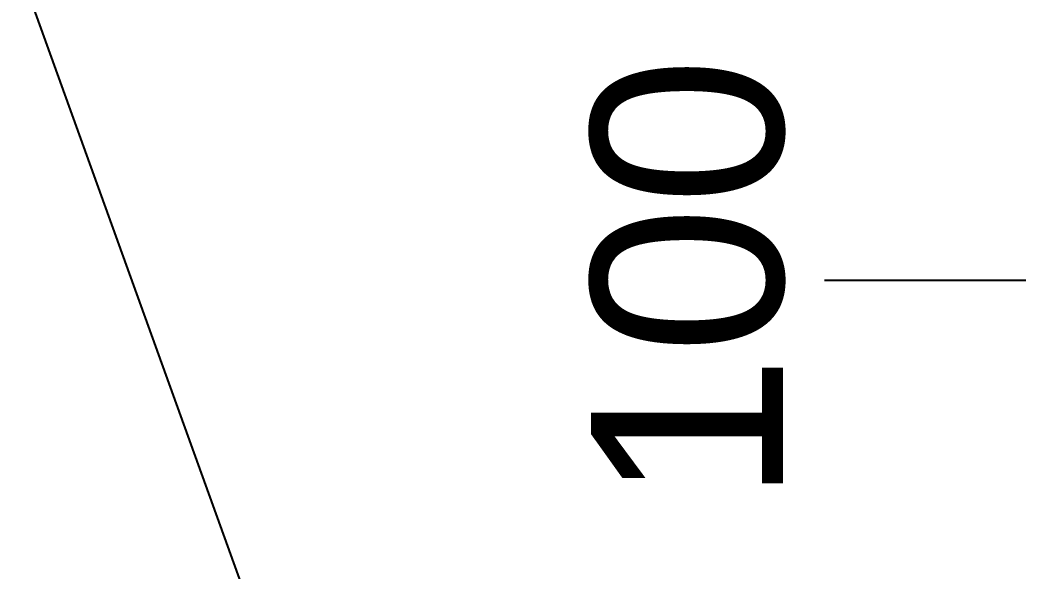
# Model space of a CAD drawing. Header units: millimetres. Extents: x 21 to 5427, y 20 to 4028.
# Drawn here: x 4600.5 to 4756.7, y 1526.2 to 1612.4 of the extents above; entities that cross this region are included whole.
import ezdxf

# ---------------------------------------------------------------- set-up
doc = ezdxf.new("R2010")
doc.units = ezdxf.units.MM
doc.layers.add('DIMS', color=1, linetype='Continuous')
doc.styles.get("Standard").update_dxf_attribs({"font": 'arial.ttf'})
doc.dimstyles.new('ISO-25', dxfattribs={"dimtxt": 2.5, "dimasz": 2.5, "dimexe": 1.25, "dimexo": 0.625, "dimtad": 1, "dimtxsty": 'Standard', "dimcen": 2.5, "dimadec": 0, "dimazin": 0, "dimtfac": 1, "dimtmove": 0, "dimatfit": 3, "dimfxl": 1, "dimarcsym": 0})

# ---------------------------------------------------------------- blocks, each defined once
blk = doc.blocks.new('*D14')
at = {"layer": 'Defpoints', "color": 0}
for p in [(4715.64, 1728.29), (4715.64, 1628.29), (4806.42, 1628.29)]:
    blk.add_point(p, dxfattribs=at)
at = {"layer": 'DIMS', "color": 0, "lineweight": -2}
for p, q in [((4716.14, 1728.29), (4806.92, 1728.29)), ((4806.42, 1688.29), (4806.42, 1668.29)), ((4806.42, 1668.29), (4806.42, 1688.29)), ((4716.14, 1628.29), (4806.92, 1628.29)), ((4766.42, 1571.66), (4806.42, 1628.29)), ((4726.42, 1571.66), (4766.42, 1571.66))]:
    blk.add_line(p, q, dxfattribs=at)
at = {"layer": 'DIMS', "color": 0}
for points in [[(4813.08, 1688.29), (4799.75, 1688.29), (4806.42, 1728.29)], [(4799.75, 1668.29), (4813.08, 1668.29), (4806.42, 1628.29)]]:
    blk.add_solid(points, dxfattribs=at)
at = {"layer": 'DIMS', "color": 0, "insert": (4705.1, 1571.66), "char_height": 30, "attachment_point": 5, "rotation": 90}
blk.add_mtext('100', dxfattribs=at)

msp = doc.modelspace()

# ---------------------------------------------------------------- linework, layer by layer
msp.add_line((4702.39, 1337.57), (4600.52, 1620.29))

# ---------------------------------------------------------------- dimensions: what is measured, and where the dimension line sits
at = {"layer": 'DIMS'}
dim = msp.add_linear_dim(base=(4806.42, 1628.29), p1=(4715.64, 1728.29), p2=(4715.64, 1628.29), angle=270, dimstyle='ISO-25', override={"dimscale": 1, "dimtxt": 30, "dimasz": 40, "dimexe": 0.5, "dimexo": 0.5, "dimgap": 6, "dimtad": 0, "dimtih": 1, "dimtoh": 1, "dimdec": 0, "dimlfac": 1, "dimzin": 0, "dimsd1": 0, "dimadec": 2, "dimtfac": 2, "dimtdec": 1, "dimfxlon": 0, "dimtzin": 0}, dxfattribs=at)
dim.commit()
dim.dimension.update_dxf_attribs({"geometry": '*D14', "text_midpoint": (4705.1, 1571.66), "dimtype": 160, "text_rotation": 90})

doc.saveas('drawing.dxf')
